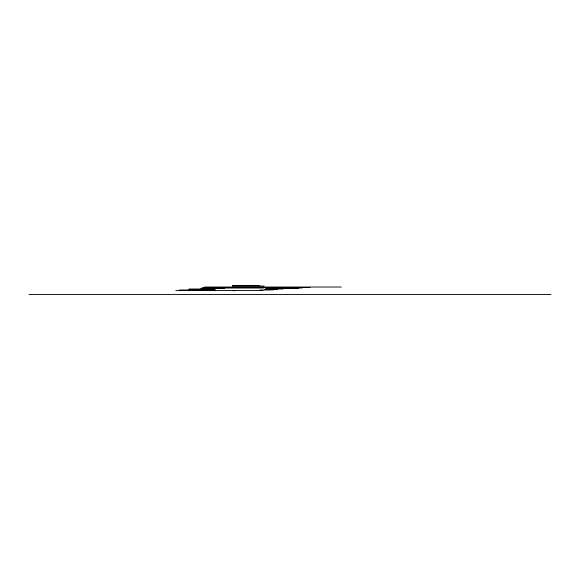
<?xml version="1.0" encoding="UTF-8"?>
<svg xmlns="http://www.w3.org/2000/svg" width="580" height="580" viewBox="0 0 580 580"><rect width="100%" height="100%" fill="white"/><g stroke="black" fill="none" stroke-linecap="round" stroke-linejoin="round"><path stroke-width="0.87" d="M232.348 285.556L259.347 285.556M232.348 286.049L264.118 286.049M204.755 287.035L341.33 287.035M203.138 287.528L310.053 287.528M201.528 288.021L263.632 288.021M265.843 288.021L301.933 288.021M200.868 288.521L224.663 288.521M265.857 288.521L298.287 288.521M189.087 289.014L215.006 289.014M265.843 289.014L283.076 289.014M188.812 289.507L215.006 289.507M264.516 289.507L277.407 289.507M179.488 290L214.999 290M259.862 290L271.411 290M272.883 290.087L273.405 290.087M175.791 290.493L263.037 290.493M233.073 290.689L234.777 290.689M29 294.444L551 294.444"/></g></svg>
